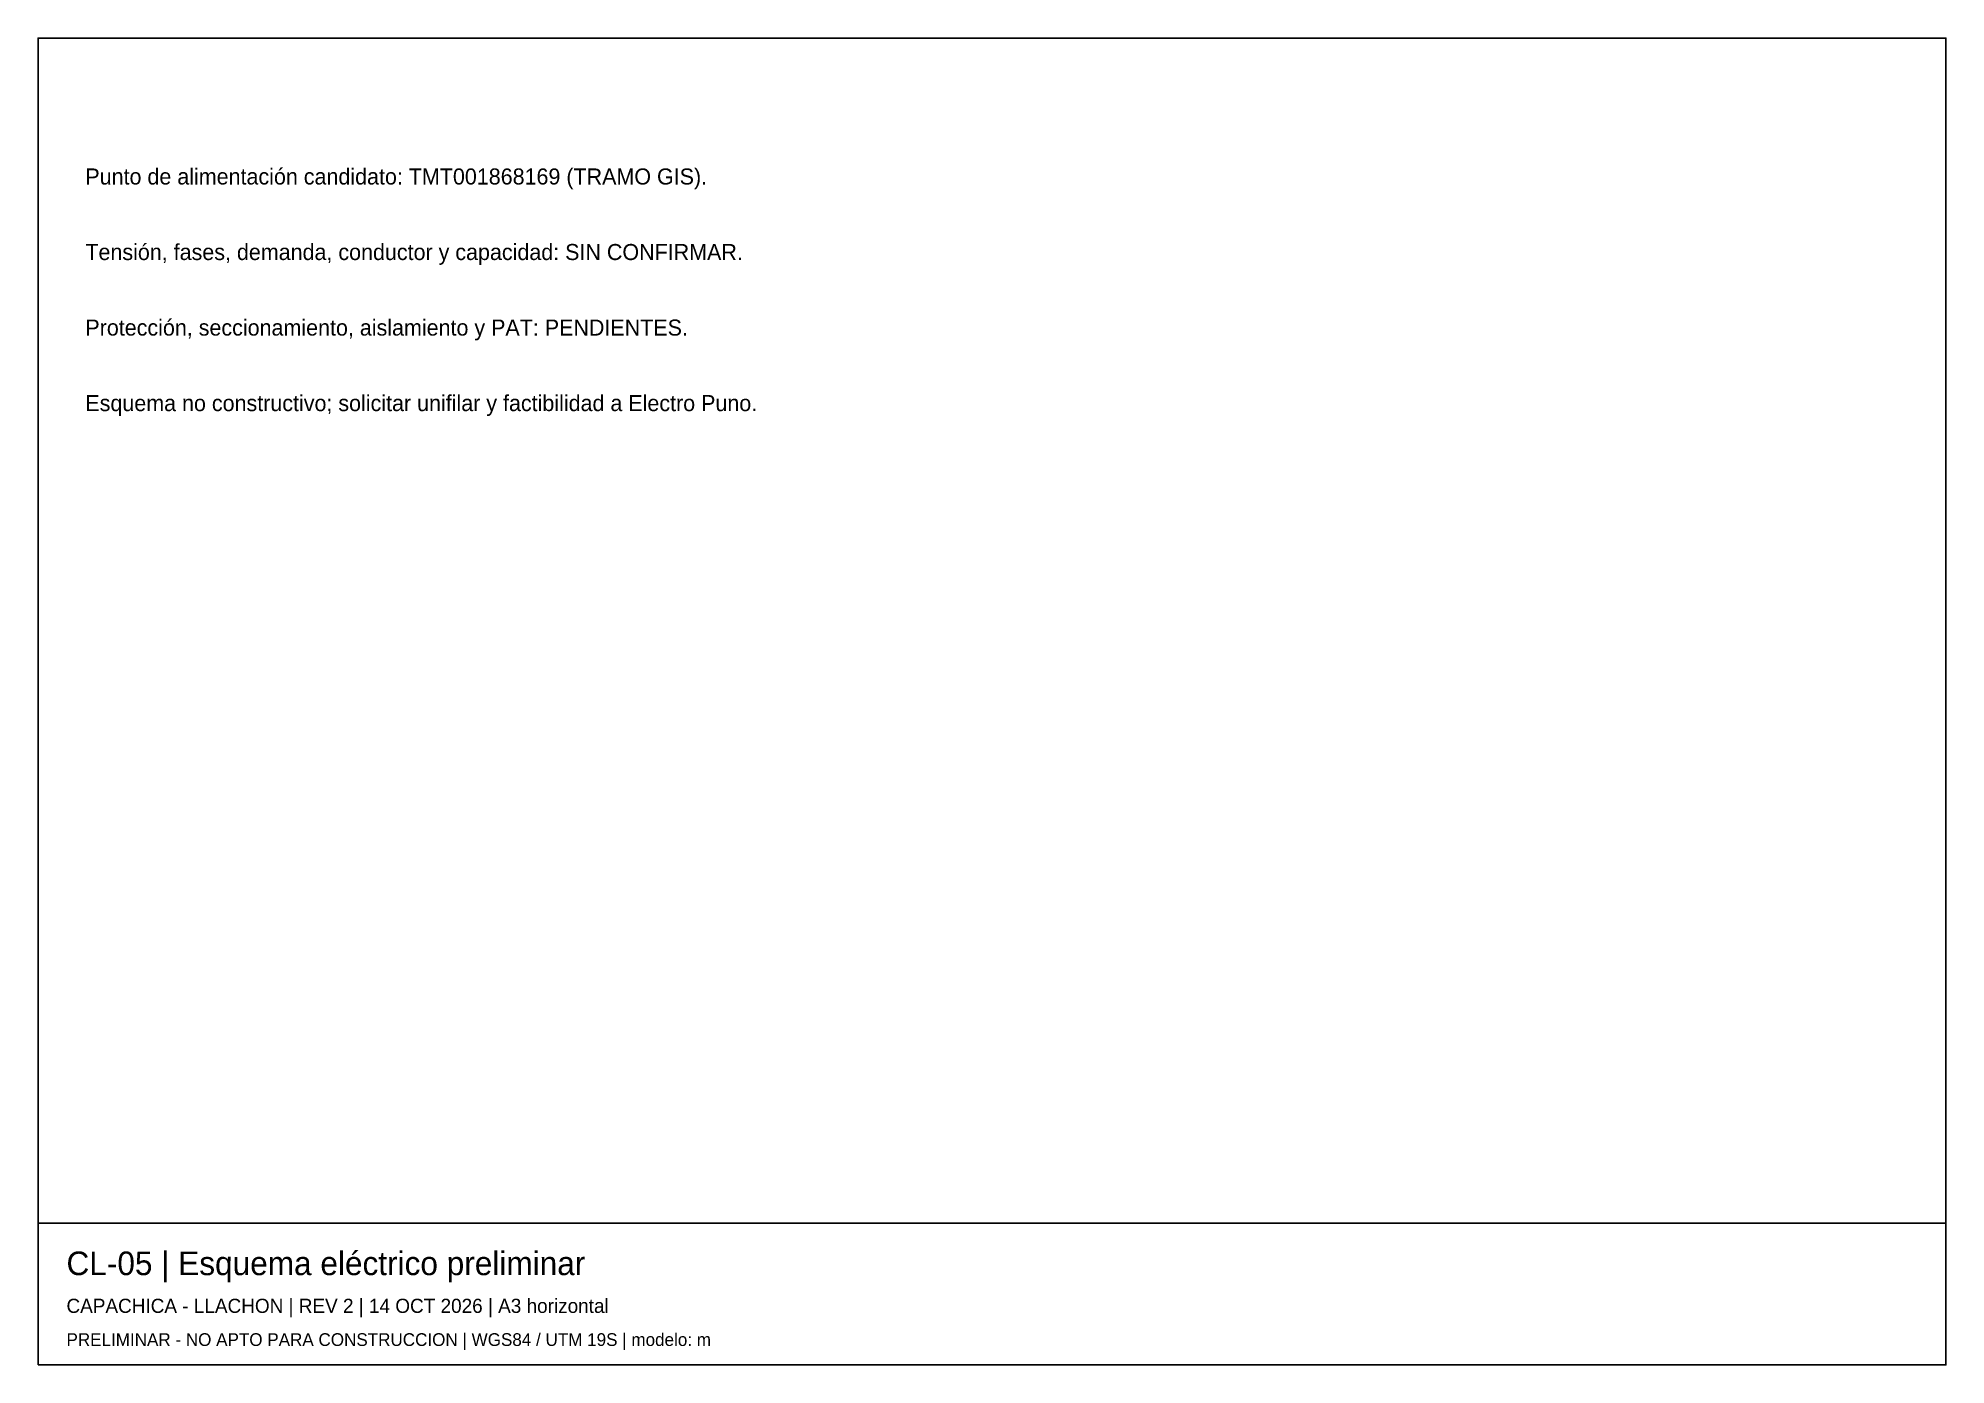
# Paper-space layout 'CL-05_A3' of a CAD drawing. Header units: metres, sheet in millimetres. Extents: x 8 to 412, y 8 to 289.
import ezdxf

# ---------------------------------------------------------------- set-up
doc = ezdxf.new("R2010")
doc.units = ezdxf.units.M
for name, color, linetype in [('MARCO', 7, 'Continuous'), ('PENDIENTE', 2, 'Continuous'), ('ROTULO', 7, 'Continuous')]:
    doc.layers.add(name, color=color, linetype=linetype)

psp = doc.layouts.new('CL-05_A3')

# ---------------------------------------------------------------- linework, layer by layer
at = {"layer": 'MARCO'}
psp.add_line((8, 38), (412, 38), dxfattribs=at)
psp.add_lwpolyline([(8, 8), (412, 8), (412, 289), (8, 289), (8, 8)], dxfattribs=at)

# ---------------------------------------------------------------- texts
at = {"layer": 'PENDIENTE'}
for s, p in [('Punto de alimentación candidato: TMT001868169 (TRAMO GIS).', (18, 258)), ('Tensión, fases, demanda, conductor y capacidad: SIN CONFIRMAR.', (18, 242)), ('Protección, seccionamiento, aislamiento y PAT: PENDIENTES.', (18, 226)), ('Esquema no constructivo; solicitar unifilar y factibilidad a Electro Puno.', (18, 210))]:
    psp.add_text(s, height=3.4, dxfattribs=at).set_placement(p)
at = {"layer": 'ROTULO'}
for s, height, p in [('CL-05 | Esquema eléctrico preliminar', 5, (14, 27)), ('CAPACHICA - LLACHON | REV 2 | 14 OCT 2026 | A3 horizontal', 3, (14, 19)), ('PRELIMINAR - NO APTO PARA CONSTRUCCION | WGS84 / UTM 19S | modelo: m', 2.7, (14, 12))]:
    psp.add_text(s, height=height, dxfattribs=at).set_placement(p)

doc.saveas('drawing.dxf')
